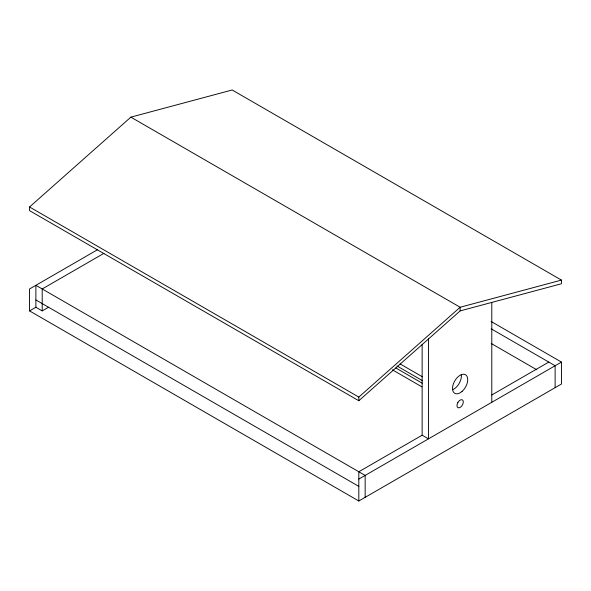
<?xml version="1.0" encoding="UTF-8"?>
<svg xmlns="http://www.w3.org/2000/svg" width="591" height="591" viewBox="0 0 591 591"><rect width="100%" height="100%" fill="white"/><g stroke="black" fill="none" stroke-linecap="round" stroke-linejoin="round"><path stroke-width="0.89" d="M29.55 206.983L130.862 117.144L232.182 89.995L561.45 280.097L561.45 283.754L460.138 310.903L358.818 400.742L29.55 210.64L29.55 206.983L358.818 397.086L358.818 400.742M358.818 397.086L460.138 307.246L561.45 280.097M97.618 249.668L29.55 288.969L29.55 310.903L358.818 501.005L561.45 384.017L561.45 362.084L491.121 321.482M103.95 253.325L42.212 288.969L42.212 310.903L35.881 307.246L29.55 310.903M42.212 310.903L48.602 307.217M428.475 338.975L428.475 438.854L422.144 435.198L358.818 471.758L358.818 501.005M491.793 394.987L548.788 362.084M358.818 479.072L561.45 362.084M130.862 117.144L460.138 307.246L460.138 310.903M491.224 328.847L555.119 365.74L555.119 387.674M491.224 343.474L536.791 369.781M400.018 363.886L422.402 376.807M396.997 365.969L422.58 380.737M395.837 367.979L422.218 383.204M392.35 369.789L421.922 386.869M35.881 299.933L358.818 486.378M491.793 302.415L491.793 402.301M422.144 344.479L422.144 435.198M365.157 497.349L365.157 475.415L35.881 285.313L35.881 307.246M461.283 374.517A10.749 6.206 -60 0 1 452.484 389.764M457.899 402.464L457.397 403.513A4.477 2.586 -60 0 0 459.584 407.679A4.477 2.586 -60 0 0 463.255 401.326A4.477 2.586 -60 0 0 458.55 401.511L457.899 402.464M462.103 391.36A10.749 6.206 -60 0 0 465.509 374.709A10.749 6.206 -60 0 0 452.795 385.982A10.749 6.206 -60 0 0 462.103 391.36"/></g></svg>
